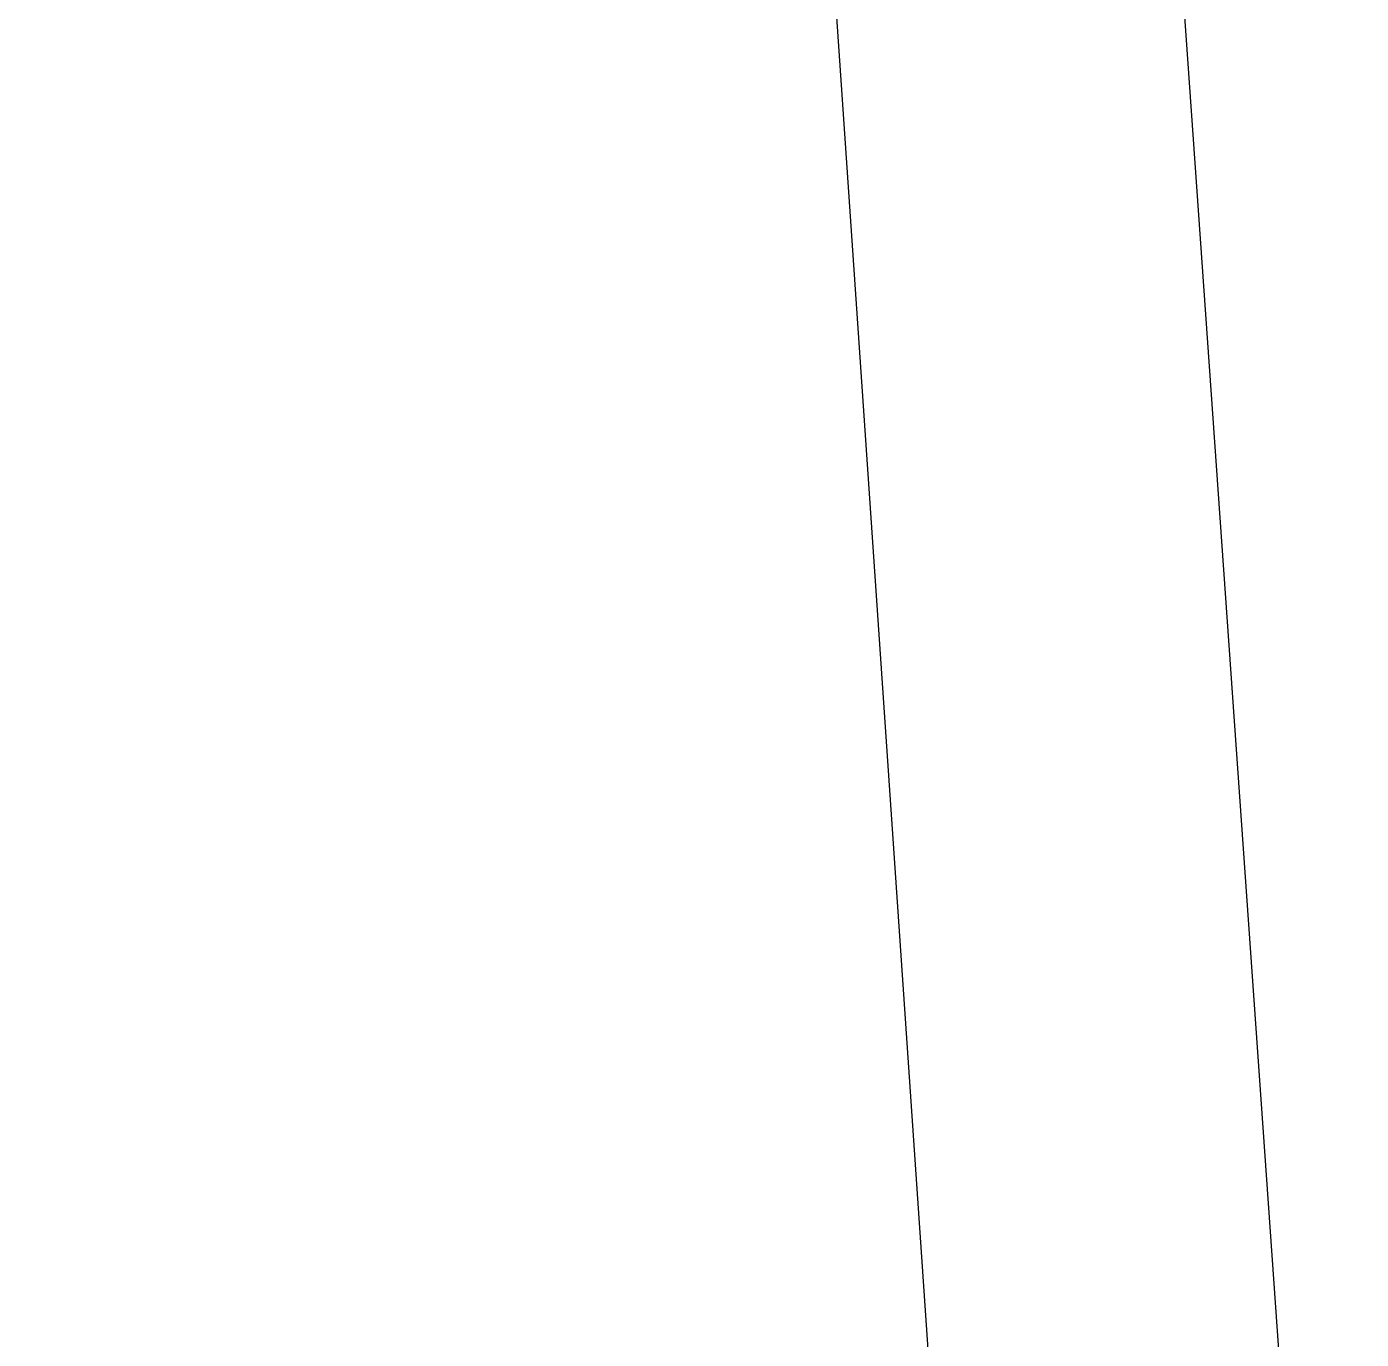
# Model space of a CAD drawing. Header units: millimetres. Extents: x -2893842 to -949497, y -1203244 to 262218.
# Drawn here: x -2292479 to -2290049, y -873693 to -871303 of the extents above; entities that cross this region are included whole.
import ezdxf

# ---------------------------------------------------------------- set-up
doc = ezdxf.new("R2010")
doc.units = ezdxf.units.MM
doc.layers.add('!!!_ Размеры', color=7, linetype='Continuous')
doc.layers.add('31_Водопровод', color=253, linetype='Continuous')
doc.styles.add('Line_GUGK', font='')
doc.styles.get('Line_GUGK').set_extended_font_data('Bm431', italic=True)
doc.linetypes.add('g5_122_v', pattern='A,1,-1,1.5,-0.4,["В",Line_GUGK,S=1,R=0,X=0,Y=-0.5],-1.5,1.5,-1,4,-1,4,-1,3', length=20.9)

# ---------------------------------------------------------------- blocks, each defined once
blk = doc.blocks.new('Топо_07.04.17')
at = {"layer": '31_Водопровод', "color": 4, "linetype": 'g5_122_v', "lineweight": 30}
for points in [[(-445695.3, -717305.3), (-443107.8, -656656), (-443570, -638177.4), (-445626.2, -623108.5), (-448946.6, -611020.2), (-458649.3, -594395.4), (-475770.4, -572034.1), (-499702.2, -555930.7), (-517583.5, -546995.9), (-519820.7, -541376.2), (-524993.1, -514348.3), (-529218.6, -501112.7), (-530095, -497496.8)], [(-446328.7, -717112.1), (-443585.4, -655723.6), (-444310.1, -638243.8), (-446355, -623257.6), (-449644.8, -611280.7), (-459296.4, -594789.1), (-476002, -572668.2), (-500716.5, -556370.3), (-518155.5, -547544.2), (-520844.5, -541437.8), (-525472.4, -514801.2), (-529282.1, -502720.9), (-529218.6, -501112.7)]]:
    blk.add_lwpolyline(points, dxfattribs=at)

msp = doc.modelspace()

# ---------------------------------------------------------------- block references
at = {"layer": '!!!_ Размеры', "color": 1, "lineweight": 0, "rotation": 6.471407436947433}
msp.add_blockref('Топо_07.04.17', (-1928038.79367, -112877.83782), dxfattribs=at)

doc.saveas('drawing.dxf')
